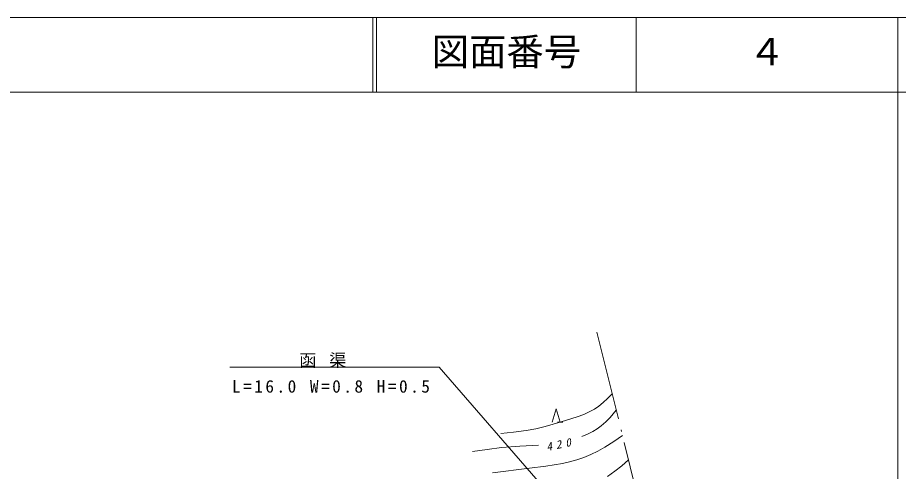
# Model space of a CAD drawing. Units: millimetres, scale not verified. Extents: x -625 to 700064, y -625 to 362743.
# Drawn here: x 481260 to 599152, y 301936 to 362743 of the extents above; entities that cross this region are included whole.
import ezdxf
from ezdxf.enums import TextEntityAlignment as Align

# ---------------------------------------------------------------- set-up
doc = ezdxf.new("R2010")
doc.units = ezdxf.units.MM
doc.header["$LTSCALE"] = 1000
doc.linetypes.add('LONG_DASHED_DOTTED', pattern=[15.25, 12, -1.5, 0.25, -1.5])
doc.layers.add('S-SUV', color=7, linetype='Continuous', lineweight=13)
doc.styles.add('ＭＳ ゴシック', font='')
doc.styles.get('ＭＳ ゴシック').set_extended_font_data('MS Gothic')

msp = doc.modelspace()

# ---------------------------------------------------------------- linework, layer by layer
at = {"layer": 'S-SUV'}
for p, q in [((700064, 362743), (60064, 362743)), ((528810, 362743), (528810, 352743)), ((529310, 362743), (529310, 352743)), ((564060, 362743), (564060, 352743)), ((599064, 362743), (599064, 352743)), ((60064, 352743), (700064, 352743)), ((599064, 2743), (599064, 352743)), ((509648, 315886), (537685, 315886)), ((557216, 293395), (537685, 315886)), ((559649, 311152), (560221, 311694)), ((560221, 311694), (560528, 312013)), ((560528, 312013), (560835, 312347)), ((552792, 308536), (553341, 310332)), ((553341, 310332), (553890, 308536)), ((557865, 309946), (558471, 310278)), ((558471, 310278), (559043, 310661)), ((559043, 310661), (559649, 311152)), ((560973, 309640), (561384, 310131)), ((554023, 308576), (556167, 309252)), ((556167, 309252), (557027, 309571)), ((557027, 309571), (557865, 309946)), ((559972, 308568), (560551, 309163)), ((560551, 309163), (560973, 309640)), ((550617, 307658), (551884, 307965)), ((551884, 307965), (554023, 308576)), ((553516, 308536), (554236, 308536)), ((558821, 307621), (559357, 308022)), ((559357, 308022), (559972, 308568)), ((545934, 307013), (547648, 307184)), ((547648, 307184), (549348, 307413)), ((549348, 307413), (550617, 307658)), ((556793, 306616), (557537, 306916)), ((557537, 306916), (558250, 307269)), ((558250, 307269), (558821, 307621)), ((561053, 305954), (562219, 306764)), ((548499, 305309), (550983, 305434)), ((559858, 305194), (561053, 305954)), ((542166, 304584), (544090, 304887)), ((544090, 304887), (546020, 305130)), ((546020, 305130), (548499, 305309)), ((557047, 303806), (557978, 304199)), ((557978, 304199), (558929, 304668)), ((558929, 304668), (559858, 305194)), ((551974, 302649), (554178, 302983)), ((554178, 302983), (555143, 303196)), ((555143, 303196), (556094, 303469)), ((556094, 303469), (557047, 303806)), ((562122, 302696), (562576, 303077)), ((562576, 303077), (563035, 303470)), ((544817, 301726), (549770, 302375)), ((549770, 302375), (551974, 302649)), ((560233, 301271), (561190, 301955)), ((561190, 301955), (562122, 302696))]:
    msp.add_line(p, q, dxfattribs=at)
at = {"layer": 'S-SUV', "linetype": 'LONG_DASHED_DOTTED'}
msp.add_line((558789, 320607), (573012, 263204), dxfattribs=at)

# ---------------------------------------------------------------- texts
at = {"layer": 'S-SUV', "style": 'ＭＳ ゴシック'}
for s, p in [('図面番号', (536685, 355243)), ('４', (579060, 355243))]:
    msp.add_text(s, height=3666, dxfattribs=at).set_placement(p, align=Align.BOTTOM_LEFT)
at = {"layer": 'S-SUV', "char_height": 1686, "attachment_point": 7, "style": 'ＭＳ ゴシック'}
for s, insert in [('\\T1.74;函渠', (518959, 315791)), ('\\T1.3;L=16.0\\~W=0.8\\~H=0.5', (509950, 312461))]:
    msp.add_mtext(s, dxfattribs=dict(at, insert=insert))
at = {"layer": 'S-SUV', "insert": (552136, 304642), "char_height": 1100, "attachment_point": 7, "rotation": 11.7, "style": 'ＭＳ ゴシック'}
msp.add_mtext('\\T1.73;\\Q15;420', dxfattribs=at)

doc.saveas('drawing.dxf')
